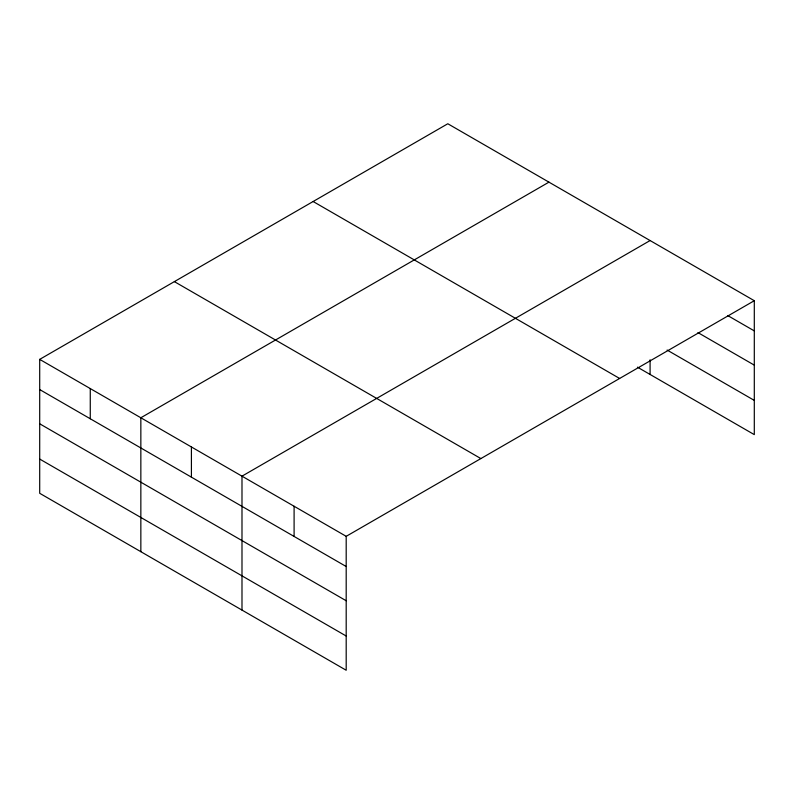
<?xml version="1.0" encoding="UTF-8"?>
<svg xmlns="http://www.w3.org/2000/svg" width="794" height="794" viewBox="0 0 794 794"><rect width="100%" height="100%" fill="white"/><g stroke="black" fill="none" stroke-linecap="round" stroke-linejoin="round"><path stroke-width="1.19" d="M754.3 300.708L447.806 123.755L39.7 359.374L39.7 493.292L346.194 670.245L346.194 536.327L754.3 300.708L754.3 434.626L637.443 367.165M548.942 182.154L140.846 417.763L140.846 551.681M650.087 240.552L241.991 476.162L241.991 610.08M727.721 315.555L754.3 330.899M697.946 332.597L754.3 365.131M667.109 350.055L754.3 400.394M313.124 201.507L619.628 378.47M174.372 281.622L480.876 458.575M39.7 359.374L346.194 536.327M39.7 389.566L346.194 566.519M39.7 423.798L346.194 600.75M39.7 459.061L346.194 636.014M650.087 359.791L650.087 374.46M294.098 506.244L294.098 536.436M191.414 446.962L191.414 477.154M90.268 388.574L90.268 418.766"/></g></svg>
